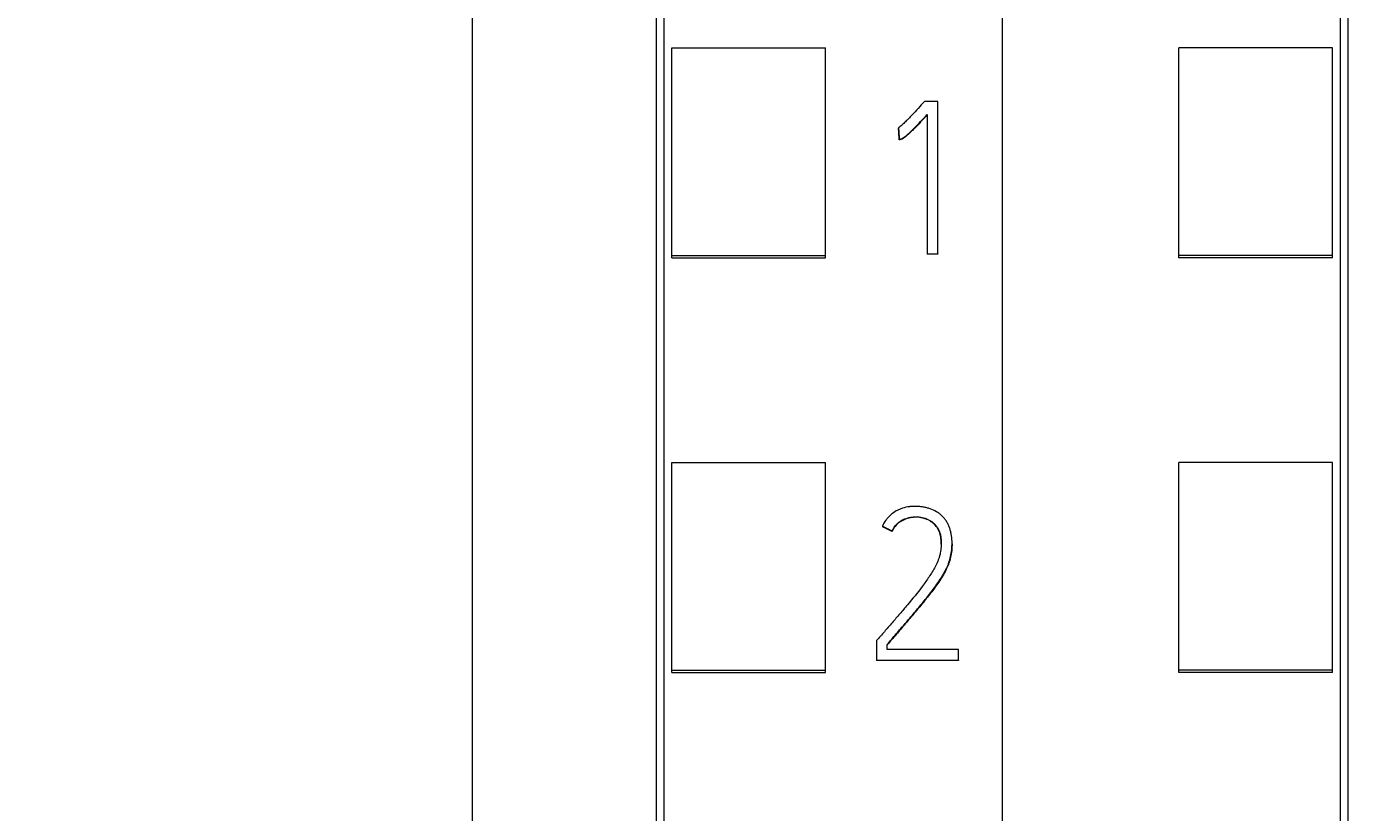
# Model space of a CAD drawing. Header units: millimetres. Extents: x 1359 to 3577, y 1333 to 3557.
# Drawn here: x 2807.27 to 2824.67, y 3022.29 to 3032.51 of the extents above; entities that cross this region are included whole.
import ezdxf

# ---------------------------------------------------------------- set-up
doc = ezdxf.new("R2010")
doc.units = ezdxf.units.MM
doc.layers.add('000-PI-Oprema', color=30, linetype='Continuous', lineweight=5)
doc.layers.add('002-PI-Kabelska kanalica', color=150, linetype='Continuous')
doc.styles.get("Standard").update_dxf_attribs({"font": 'arial.ttf'})
doc.dimstyles.new('ISO-25', dxfattribs={"dimtxt": 2.5, "dimasz": 2.5, "dimexe": 1.25, "dimexo": 0.625, "dimtad": 1, "dimtxsty": 'Standard', "dimcen": 2.5, "dimadec": 0, "dimazin": 0, "dimtfac": 1, "dimtmove": 0, "dimatfit": 3, "dimfxl": 1, "dimarcsym": 0})

# ---------------------------------------------------------------- blocks, each defined once
blk = doc.blocks.new('S7-1500 DI HF - 6ES7521-1BL00-0AB0')
at = {"layer": '000-PI-Oprema', "color": 0, "linetype": 'ByBlock', "lineweight": 0}
for p, q in [((34.8, 134.681), (34.8, 21.262)), ((30.4, 23.585), (30.4, 132.4)), ((30.5, 122.981), (30.5, 125.684)), ((30.5, 125.684), (32.5, 125.684)), ((32.5, 122.981), (32.5, 125.684)), ((33.961, 124.984), (33.786, 124.984)), ((33.961, 123.002), (33.961, 124.984)), ((33.822, 124.813), (33.822, 123.002)), ((33.45, 124.639), (33.45, 124.633)), ((33.459, 124.493), (33.459, 124.486)), ((30.5, 122.949), (30.5, 122.981)), ((30.5, 122.981), (32.5, 122.981)), ((30.5, 122.949), (32.5, 122.949)), ((32.5, 122.949), (32.5, 122.981)), ((33.822, 123.002), (33.961, 123.002)), ((33.822, 123.002), (33.822, 122.996)), ((33.961, 122.996), (33.822, 122.996)), ((33.961, 123.002), (33.961, 122.996)), ((30.5, 117.58), (30.5, 120.283)), ((30.5, 120.283), (32.5, 120.283)), ((32.5, 117.58), (32.5, 120.283)), ((33.24, 119.455), (33.24, 119.449)), ((33.365, 119.392), (33.365, 119.386)), ((34.147, 119.224), (34.147, 119.23)), ((33.165, 117.964), (33.165, 117.71)), ((33.304, 117.848), (33.304, 117.914)), ((34.23, 117.848), (33.304, 117.848)), ((34.23, 117.71), (34.23, 117.848)), ((33.165, 117.71), (33.165, 117.704)), ((33.165, 117.71), (34.23, 117.71)), ((34.23, 117.704), (33.165, 117.704)), ((34.23, 117.71), (34.23, 117.704)), ((30.5, 117.549), (30.5, 117.58)), ((30.5, 117.58), (32.5, 117.58)), ((30.5, 117.549), (32.5, 117.549)), ((32.5, 117.549), (32.5, 117.58))]:
    blk.add_line(p, q, dxfattribs=at)
for points, knots in [([(30.3, 23.299), (30.3, 26.64), (30.3, 34.605), (30.3, 47.245), (30.3, 62.731), (30.3, 77.025), (30.3, 91.235), (30.3, 105.802), (30.3, 119.972), (30.3, 129.542), (30.3, 132.586)], [0, 0, 0, 0, 0.091483, 0.21812, 0.346206, 0.515858, 0.610111, 0.736264, 0.916066, 1, 1, 1, 1]), ([(27.9, 129.52), (27.9, 127.497), (27.9, 118.948), (27.9, 105.802), (27.9, 91.235), (27.9, 77.025), (27.9, 62.731), (27.9, 47.245), (27.9, 34.486), (27.9, 25.605), (27.9, 21.348), (27.9, 20.55)], [0, 0, 0, 0, 0.055935, 0.236292, 0.362833, 0.457376, 0.627551, 0.756032, 0.883059, 0.978086, 1, 1, 1, 1]), ([(33.786, 124.984), (33.76, 124.954), (33.733, 124.924), (33.678, 124.865), (33.651, 124.836), (33.61, 124.792), (33.596, 124.777), (33.568, 124.748), (33.554, 124.734), (33.525, 124.706), (33.511, 124.692), (33.481, 124.665), (33.466, 124.652), (33.45, 124.639)], [0, 0, 0, 0, 0.25, 0.25, 0.5, 0.5, 0.625, 0.625, 0.75, 0.75, 0.875, 0.875, 1, 1, 1, 1]), ([(33.459, 124.493), (33.464, 124.493), (33.469, 124.493), (33.479, 124.496), (33.484, 124.497), (33.494, 124.5), (33.499, 124.503), (33.508, 124.508), (33.512, 124.51), (33.524, 124.519), (33.533, 124.525), (33.549, 124.538), (33.556, 124.545), (33.579, 124.565), (33.594, 124.579), (33.624, 124.607), (33.638, 124.621), (33.682, 124.665), (33.71, 124.694), (33.766, 124.753), (33.794, 124.783), (33.822, 124.813)], [0, 0, 0, 0, 0.03125, 0.03125, 0.0625, 0.0625, 0.09375, 0.09375, 0.125, 0.125, 0.1875, 0.1875, 0.25, 0.25, 0.375, 0.375, 0.5, 0.5, 0.75, 0.75, 1, 1, 1, 1]), ([(33.822, 124.807), (33.794, 124.777), (33.766, 124.747), (33.71, 124.688), (33.682, 124.658), (33.638, 124.615), (33.624, 124.601), (33.594, 124.573), (33.579, 124.559), (33.556, 124.538), (33.548, 124.532), (33.532, 124.519), (33.524, 124.513), (33.512, 124.504), (33.507, 124.501), (33.499, 124.496), (33.494, 124.494), (33.484, 124.491), (33.479, 124.489), (33.469, 124.487), (33.464, 124.486), (33.459, 124.486)], [0, 0, 0, 0, 0.25, 0.25, 0.5, 0.5, 0.625, 0.625, 0.75, 0.75, 0.8125, 0.8125, 0.875, 0.875, 0.90625, 0.90625, 0.9375, 0.9375, 0.96875, 0.96875, 1, 1, 1, 1]), ([(33.304, 117.914), (33.343, 117.96), (33.381, 118.006), (33.459, 118.098), (33.499, 118.143), (33.577, 118.235), (33.616, 118.281), (33.693, 118.373), (33.732, 118.419), (33.808, 118.512), (33.846, 118.559), (33.9, 118.631), (33.918, 118.655), (33.953, 118.704), (33.97, 118.729), (34.004, 118.779), (34.02, 118.804), (34.05, 118.856), (34.064, 118.882), (34.083, 118.923), (34.089, 118.937), (34.1, 118.965), (34.105, 118.979), (34.12, 119.022), (34.127, 119.051), (34.138, 119.11), (34.142, 119.14), (34.146, 119.185), (34.146, 119.2), (34.147, 119.23), (34.147, 119.245), (34.145, 119.29), (34.142, 119.32), (34.134, 119.364), (34.13, 119.379), (34.123, 119.408), (34.118, 119.423), (34.108, 119.451), (34.102, 119.465), (34.088, 119.492), (34.081, 119.505), (34.069, 119.524), (34.065, 119.53), (34.056, 119.542), (34.051, 119.548), (34.037, 119.566), (34.026, 119.577), (34.005, 119.598), (33.994, 119.608), (33.976, 119.622), (33.97, 119.627), (33.957, 119.635), (33.951, 119.639), (33.918, 119.658), (33.89, 119.671), (33.847, 119.685), (33.832, 119.69), (33.803, 119.698), (33.788, 119.701), (33.758, 119.706), (33.743, 119.708), (33.713, 119.711), (33.698, 119.712), (33.668, 119.712), (33.653, 119.712), (33.623, 119.711), (33.607, 119.71), (33.562, 119.704), (33.532, 119.698), (33.489, 119.685), (33.475, 119.68), (33.454, 119.67), (33.447, 119.667), (33.433, 119.66), (33.427, 119.657), (33.394, 119.638), (33.37, 119.62), (33.336, 119.59), (33.325, 119.579), (33.304, 119.557), (33.295, 119.545), (33.268, 119.509), (33.252, 119.483), (33.24, 119.455)], [0, 0, 0, 0, 0.0625, 0.0625, 0.125, 0.125, 0.1875, 0.1875, 0.25, 0.25, 0.3125, 0.3125, 0.34375, 0.34375, 0.375, 0.375, 0.40625, 0.40625, 0.4375, 0.4375, 0.453125, 0.453125, 0.46875, 0.46875, 0.5, 0.5, 0.53125, 0.53125, 0.546875, 0.546875, 0.5625, 0.5625, 0.59375, 0.59375, 0.609375, 0.609375, 0.625, 0.625, 0.640625, 0.640625, 0.65625, 0.65625, 0.664062, 0.664062, 0.671875, 0.671875, 0.6875, 0.6875, 0.703125, 0.703125, 0.710937, 0.710937, 0.71875, 0.71875, 0.75, 0.75, 0.765625, 0.765625, 0.78125, 0.78125, 0.796875, 0.796875, 0.8125, 0.8125, 0.828125, 0.828125, 0.84375, 0.84375, 0.875, 0.875, 0.890625, 0.890625, 0.898437, 0.898437, 0.90625, 0.90625, 0.9375, 0.9375, 0.953125, 0.953125, 0.96875, 0.96875, 1, 1, 1, 1]), ([(33.365, 119.392), (33.376, 119.415), (33.39, 119.437), (33.414, 119.467), (33.422, 119.477), (33.441, 119.495), (33.451, 119.503), (33.482, 119.526), (33.505, 119.538), (33.554, 119.558), (33.579, 119.565), (33.617, 119.572), (33.629, 119.574), (33.655, 119.576), (33.668, 119.577), (33.707, 119.577), (33.733, 119.574), (33.771, 119.565), (33.783, 119.562), (33.808, 119.553), (33.82, 119.548), (33.855, 119.532), (33.877, 119.518), (33.908, 119.494), (33.917, 119.485), (33.935, 119.466), (33.943, 119.456), (33.954, 119.44), (33.958, 119.435), (33.965, 119.424), (33.974, 119.406), (33.981, 119.388), (33.989, 119.364), (33.992, 119.351), (33.998, 119.326), (34, 119.313), (34.003, 119.287), (34.004, 119.275), (34.005, 119.249), (34.006, 119.236), (34.005, 119.21), (34.005, 119.197), (34.003, 119.171), (34.002, 119.159), (33.997, 119.12), (33.992, 119.095), (33.982, 119.058), (33.978, 119.045), (33.97, 119.021), (33.965, 119.009), (33.951, 118.973), (33.94, 118.95), (33.916, 118.904), (33.903, 118.882), (33.877, 118.839), (33.863, 118.817), (33.82, 118.753), (33.79, 118.712), (33.698, 118.589), (33.633, 118.509), (33.534, 118.392), (33.5, 118.353), (33.434, 118.274), (33.4, 118.236), (33.333, 118.158), (33.299, 118.119), (33.232, 118.042), (33.198, 118.003), (33.165, 117.964)], [0, 0, 0, 0, 0.03125, 0.03125, 0.046875, 0.046875, 0.0625, 0.0625, 0.09375, 0.09375, 0.125, 0.125, 0.140625, 0.140625, 0.15625, 0.15625, 0.1875, 0.1875, 0.203125, 0.203125, 0.21875, 0.21875, 0.25, 0.25, 0.265625, 0.265625, 0.28125, 0.28125, 0.289062, 0.289062, 0.296875, 0.3125, 0.3125, 0.328125, 0.328125, 0.34375, 0.34375, 0.359375, 0.359375, 0.375, 0.375, 0.390625, 0.390625, 0.40625, 0.40625, 0.4375, 0.4375, 0.453125, 0.453125, 0.46875, 0.46875, 0.5, 0.5, 0.53125, 0.53125, 0.5625, 0.5625, 0.625, 0.625, 0.75, 0.75, 0.8125, 0.8125, 0.875, 0.875, 0.9375, 0.9375, 1, 1, 1, 1]), ([(34.006, 119.221), (34.006, 119.231), (34.005, 119.242), (34.004, 119.265), (34.003, 119.278), (34, 119.303), (33.998, 119.316), (33.993, 119.341), (33.99, 119.354), (33.982, 119.379), (33.977, 119.391), (33.969, 119.409), (33.966, 119.414), (33.96, 119.426), (33.956, 119.431), (33.938, 119.458), (33.92, 119.477), (33.895, 119.498), (33.89, 119.502), (33.879, 119.51), (33.863, 119.521), (33.835, 119.536), (33.811, 119.546), (33.786, 119.555), (33.773, 119.558), (33.735, 119.567), (33.709, 119.57), (33.657, 119.571), (33.631, 119.569), (33.593, 119.562), (33.58, 119.559), (33.555, 119.552), (33.543, 119.547), (33.518, 119.538), (33.507, 119.532), (33.484, 119.52), (33.473, 119.513), (33.441, 119.49), (33.422, 119.472), (33.398, 119.442), (33.391, 119.431), (33.377, 119.409), (33.37, 119.397), (33.365, 119.386)], [0, 0, 0, 0, 0.034222, 0.034222, 0.076212, 0.076212, 0.118203, 0.118203, 0.160193, 0.160193, 0.202183, 0.202183, 0.223179, 0.223179, 0.244174, 0.244174, 0.328155, 0.328155, 0.34915, 0.34915, 0.370145, 0.412135, 0.454126, 0.454126, 0.496116, 0.496116, 0.580097, 0.580097, 0.664077, 0.664077, 0.706068, 0.706068, 0.748058, 0.748058, 0.790048, 0.790048, 0.832039, 0.832039, 0.916019, 0.916019, 0.95801, 0.95801, 1, 1, 1, 1]), ([(34.147, 119.224), (34.147, 119.218), (34.147, 119.212), (34.146, 119.192), (34.146, 119.177), (34.142, 119.132), (34.138, 119.102), (34.126, 119.043), (34.119, 119.014), (34.105, 118.971), (34.1, 118.957), (34.088, 118.929), (34.082, 118.915), (34.063, 118.874), (34.049, 118.848), (34.019, 118.796), (34.003, 118.771), (33.97, 118.721), (33.952, 118.697), (33.917, 118.648), (33.9, 118.624), (33.845, 118.552), (33.807, 118.505), (33.731, 118.412), (33.693, 118.366), (33.616, 118.274), (33.577, 118.228), (33.498, 118.137), (33.459, 118.091), (33.381, 118), (33.342, 117.954), (33.304, 117.908)], [0, 0, 0, 0, 0.010489, 0.010489, 0.038761, 0.038761, 0.095304, 0.095304, 0.151848, 0.151848, 0.180119, 0.180119, 0.208391, 0.208391, 0.264935, 0.264935, 0.321478, 0.321478, 0.378022, 0.378022, 0.434565, 0.434565, 0.547652, 0.547652, 0.660739, 0.660739, 0.773826, 0.773826, 0.886913, 0.886913, 1, 1, 1, 1])]:
    blk.add_open_spline(points, degree=3, knots=knots, dxfattribs=at)
for points, weights in [([(33.45, 124.639), (33.455, 124.566), (33.459, 124.493)], [0.499999997999, 0.500000002001, 0.499999997999]), ([(33.459, 124.486), (33.455, 124.56), (33.45, 124.633)], [0.499999993743, 0.500000006257, 0.499999993743]), ([(33.24, 119.455), (33.302, 119.424), (33.365, 119.392)], [0.500000158949, 0.499999841051, 0.500000158949]), ([(33.365, 119.386), (33.302, 119.417), (33.24, 119.449)], [0.49999998791, 0.50000001209, 0.49999998791])]:
    blk.add_rational_spline(points, weights, degree=2, dxfattribs=at)
blk = doc.blocks.new('S7-1500 AI HS - 6ES7531-7NF10-0AB0')
at = {"layer": '000-PI-Oprema', "color": 0, "linetype": 'ByBlock', "lineweight": 0}
for p, q in [((0, 134.681), (0, 21.262)), ((4.4, 132.4), (4.4, 23.585)), ((2.3, 122.981), (2.3, 125.684)), ((4.3, 125.684), (2.3, 125.684)), ((4.3, 122.981), (4.3, 125.684)), ((2.3, 122.949), (2.3, 122.981)), ((4.3, 122.981), (2.3, 122.981)), ((4.3, 122.949), (2.3, 122.949)), ((4.3, 122.949), (4.3, 122.981)), ((2.3, 117.58), (2.3, 120.283)), ((4.3, 120.283), (2.3, 120.283)), ((4.3, 117.58), (4.3, 120.283)), ((2.3, 117.549), (2.3, 117.58)), ((4.3, 117.58), (2.3, 117.58)), ((4.3, 117.549), (2.3, 117.549)), ((4.3, 117.549), (4.3, 117.58))]:
    blk.add_line(p, q, dxfattribs=at)
blk.add_open_spline([(4.5, 132.586), (4.5, 129.542), (4.5, 119.972), (4.5, 105.802), (4.5, 91.235), (4.5, 77.025), (4.5, 62.731), (4.5, 47.245), (4.5, 34.605), (4.5, 26.64), (4.5, 23.299)], degree=3, knots=[0, 0, 0, 0, 0.083934, 0.263736, 0.389889, 0.484142, 0.653794, 0.78188, 0.908517, 1, 1, 1, 1], dxfattribs=at)
blk = doc.blocks.new('*D111')
at = {"color": 0, "lineweight": -2, "transparency": 16777216}
for p, q in [((2541.571, 2980.678), (2541.571, 3096.864)), ((2889.571, 2980.678), (2889.571, 3096.864)), ((2544.071, 3095.614), (2887.071, 3095.614))]:
    blk.add_line(p, q, dxfattribs=at)
at = {"color": 0, "transparency": 16777216}
for points in [[(2544.071, 3096.031), (2544.071, 3095.197), (2541.571, 3095.614)], [(2887.071, 3096.031), (2887.071, 3095.197), (2889.571, 3095.614)]]:
    blk.add_solid(points, dxfattribs=at)
at = {"layer": 'Defpoints', "color": 0, "transparency": 16777216}
for p in [(2889.571, 3095.614), (2541.571, 2980.053), (2889.571, 2980.053)]:
    blk.add_point(p, dxfattribs=at)
at = {"color": 0, "transparency": 16777216, "insert": (2715.571, 3097.516), "char_height": 2.5, "attachment_point": 5}
blk.add_mtext('348', dxfattribs=at)

msp = doc.modelspace()

# ---------------------------------------------------------------- block references
at = {"layer": '002-PI-Kabelska kanalica', "color": 0, "linetype": 'ByBlock', "lineweight": 0}
for name, p in [('S7-1500 DI HF - 6ES7521-1BL00-0AB0', (2785.171, 2906.556)), ('S7-1500 AI HS - 6ES7531-7NF10-0AB0', (2819.971, 2906.556))]:
    msp.add_blockref(name, p, dxfattribs=at)

# ---------------------------------------------------------------- dimensions: what is measured, and where the dimension line sits
dim = msp.add_linear_dim(base=(2889.571, 3095.614), p1=(2541.571, 2980.053), p2=(2889.571, 2980.053), dimstyle='ISO-25')
dim.commit()
dim.dimension.update_dxf_attribs({"geometry": '*D111', "text_midpoint": (2715.571, 3097.516)})

doc.saveas('drawing.dxf')
